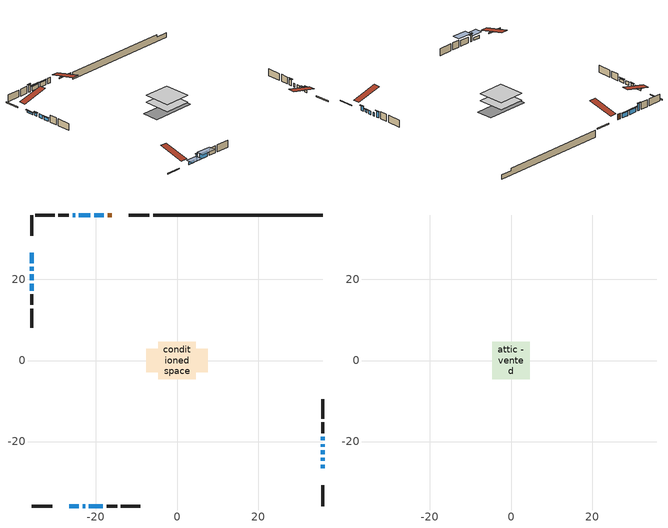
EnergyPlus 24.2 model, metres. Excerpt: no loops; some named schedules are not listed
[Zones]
conditioned space
 floor outside (Floor1 construction): -0.79,-0.79 -0.79,0.79 0.79,0.79 0.79,-0.79 z0.92
 floor adiabatic (AdiabaticFloorConstruction): -4.66,-4.66 -4.66,4.66 4.66,4.66 4.66,-4.66 z0.92
 floor foundation (Slab1 construction): -7.57,-2.87 -7.57,2.87 7.57,2.87 7.57,-2.87 z-1.52
 wall outside (RimJoist1 construction): -6.79,35.9 -11.91,35.9 / -35.9,-35.9 -30.78,-35.9 / -35.9,35.9 -35.9,30.78 / 35.9,-35.9 35.9,-30.78 z0.92:1.22
 wall outside (AdiabaticWallConstruction 1): -16.13,35.9 -17.15,35.9 z0.92:2.95
 wall outside (AdiabaticWallConstruction): -35.9,26.56 -35.9,24.01 z0.92:1.43; -26.56,-35.9 -24.22,-35.9 / 35.9,-24.77 35.9,-24 z0.92:1.84; -35.9,23.08 -35.9,22.17 / -35.9,18.89 -35.9,17.26 z0.92:1.94; -23.29,-35.9 -22.68,-35.9 / -25.11,35.9 -25.72,35.9 z0.92:3.41; -18.07,35.9 -20.46,35.9 / -21.39,35.9 -24.19,35.9 z0.92:2.44; 35.9,-26.56 35.9,-25.69 z0.92:2.45; 35.9,-23.08 35.9,-22.16 / 35.9,-21.23 35.9,-20.62 / -35.9,21.24 -35.9,19.82 z0.92:2.14; 35.9,-19.69 35.9,-18.83 z0.92:2.95; -21.75,-35.9 -18.3,-35.9 z0.92:2.98
 wall outside (Wall1 construction): -26.65,35.9 -29.26,35.9 / -17.37,-35.9 -14.76,-35.9 / -35.9,16.34 -35.9,13.73 / 35.9,-17.9 35.9,-15.3 z0.92:3.36
 wall outside (Wall2 construction): -30.19,35.9 -34.97,35.9 / -13.83,-35.9 -9.05,-35.9 / -35.9,12.8 -35.9,8.02 / 35.9,-14.37 35.9,-9.59 z0.92:3.36
 wall foundation (FoundationWall1 construction): -5.86,35.9,-1.52 -5.86,35.9,0.92 31.72,35.9,0.92 31.72,35.9,0.06 35.9,35.9,0.06 35.9,35.9,-1.52
 window (WindowConstruction 11): -35.9,26.56 -35.9,24.01 z0.92:1.43
 window (WindowConstruction 4): -26.56,-35.9 -24.22,-35.9 z0.92:1.83
 window (WindowConstruction 5): -35.9,23.08 -35.9,22.17 z0.92:1.93
 window (WindowConstruction 6): -23.29,-35.9 -22.68,-35.9 z0.92:3.41
 window (WindowConstruction 7): -18.07,35.9 -20.46,35.9 z0.92:2.44
 window (WindowConstruction 8): -21.39,35.9 -24.18,35.9 z0.92:2.44
 window (WindowConstruction 9): 35.9,-26.56 35.9,-25.69 z0.92:2.44
 window (WindowConstruction 10): 35.9,-24.77 35.9,-24 z0.92:1.83
 window (WindowConstruction 12): 35.9,-23.07 35.9,-22.16 z0.92:2.14
 window (WindowConstruction 13): 35.9,-21.23 35.9,-20.62 z0.92:2.14
 window (WindowConstruction 14): -35.9,21.24 -35.9,19.82 z0.92:2.14
 window (WindowConstruction): -35.9,18.89 -35.9,17.26 z0.92:1.93
 window (WindowConstruction 1): -25.11,35.9 -25.72,35.9 z0.92:3.41
 window (WindowConstruction 2): 35.9,-19.69 35.9,-18.83 z0.92:2.95
 window (WindowConstruction 3): -21.75,-35.9 -18.3,-35.9 z0.92:2.98
 door (Door): -16.13,35.9 -17.14,35.9 z0.92:2.95
 ceiling adiabatic (AdiabaticFloorConstruction): 4.66,-4.66 4.66,4.66 -4.66,4.66 -4.66,-4.66 z0.92
attic - vented
 floor to conditioned space (Floor2 construction Reversed): -4.66,-4.66 -4.66,4.66 4.66,4.66 4.66,-4.66 z3.36
 roof outside (Roof1 construction): -15.2,35.9,3.36 -15.2,26.72,5.65 -12.83,26.72,5.65 -12.83,35.9,3.36; -27.49,-35.9,3.36 -27.49,-26.72,5.65 -29.85,-26.72,5.65 -29.85,-35.9,3.36; -35.9,27.49,3.36 -26.72,27.49,5.65 -26.72,29.85,5.65 -35.9,29.85,3.36; 35.9,-27.49,3.36 26.72,-27.49,5.65 26.72,-29.85,5.65 35.9,-29.85,3.36
shading: -35.9,23.71 -35.9,26.86 -36.2,26.86 -36.2,23.71 z1.73; -23.31,-35.9 -27.47,-35.9 -27.47,-38.34 -23.31,-38.34 z2.75; -35.9,21.87 -35.9,23.38 -36.2,23.38 -36.2,21.87 z2.23; -22.38,-35.9 -23.59,-35.9 -23.59,-36.2 -22.38,-36.2 z3.71; -20.76,35.9 -17.78,35.9 -17.78,36.2 -20.76,36.2 z2.74; -24.48,35.9 -21.09,35.9 -21.09,36.2 -24.48,36.2 z2.74; 35.9,-25.4 35.9,-26.86 36.2,-26.86 36.2,-25.4 z2.74; 35.9,-23.71 35.9,-25.06 36.2,-25.06 36.2,-23.71 z2.13; -35.9,16.97 -35.9,19.19 -36.2,19.19 -36.2,16.97 z2.23; -26.02,35.9 -24.81,35.9 -24.81,36.2 -26.02,36.2 z3.71; 35.9,-18.53 35.9,-19.99 36.2,-19.99 36.2,-18.53 z3.25; -17.38,-35.9 -22.66,-35.9 -22.66,-38.34 -17.38,-38.34 z3.89
[Building]
Building 1: Terrain=Suburbs
[Site:Location]
Quebec Intl AP_QC: Latitude {deg}=46.8; Longitude {deg}=-71.38; Time Zone {hr}=-5; Elevation {m}=74; Keep Site Location Information=Yes
[Site:GroundTemperature:Shallow]
0.0108218, -2.24938, -2.43038, -1.3578, 2.94801, 7.23376, 10.9493, 13.303, 13.5029, 11.5886, 7.96783, 3.81355
[Site:WaterMainsTemperature]
Calculation Method=Schedule; Temperature Schedule=mains temperature schedule
[Material] Roughness=Rough; Thermal Absorptance=0.9
Name | Thickness {m} | Conductivity {W/m-K} | Density {kg/m3} | Specific Heat {J/kg-K} | Solar Absorptance | Visible Absorptance
asphalt or fiberglass shingles | 0.00635 | 0.162714 | 1121.4 | 1465.45 | 0.4 | 0.4
ceiling loosefill ins | 0.169333 | 0.0480833 | 16.02 | 1046.75 | 0.7 | 0.7
ceiling stud and cavity | 0.1397 | 0.333346 | 65.682 | 1177.47 | 0.7 | 0.7
concrete 4.0 in. | 0.1016 | 1.803125 | 2242.8 | 837.4 | 0.7 | 0.7
concrete 8.0 in. | 0.2032 | 1.803125 | 2242.8 | 837.4 | 0.7 | 0.7
door material | 0.04445 | 0.0451087 | 512.64 | 1214.23 | 0.7 | 0.7
exterior vertical ins | 0.0971513 | 0.029427 | 32.04 | 1214.23 | 0.7 | 0.7
floor covering | 0.0127 | 0.0433444 | 54.468 | 1339.84 | 0.6 | 0.6
floor rigid ins; rim joist rigid ins | 0.103632 | 0.029427 | 32.04 | 1214.23 | 0.7 | 0.7
floor rigid ins 1; wall rigid ins 1 | 0.512978 | 0.029427 | 32.04 | 1214.23 | 0.7 | 0.7
floor stud and cavity | 0.1397 | 0.171282 | 92.3553 | 1139.71 | 0.7 | 0.7
floor stud and cavity 1 | 0.1397 | 1.75129 | 37.0049 | 1207.88 | 0.7 | 0.7
furniture material conditioned space 1 | 0.1524 | 0.115458 | 640.8 | 1214.23 | 0.6 | 0.6
gypsum board | 0.0127 | 0.160291 | 801 | 837.4 | 0.6 | 0.6
gypsum board 1 | 0.0127 | 0.160291 | 801 | 837.4 | 0.7 | 0.7
osb sheathing 0.5 in. | 0.0127 | 0.115458 | 512.64 | 1214.23 | 0.7 | 0.7
osb sheathing 0.75 in. | 0.01905 | 0.115458 | 512.64 | 1214.23 | 0.7 | 0.7
osb sheathing 2.0 in. | 0.0508 | 0.115458 | 512.64 | 1214.23 | 0.7 | 0.7
rim joist stud and cavity | 0.0508 | 0.158013 | 125.044 | 1163.47 | 0.6 | 0.6
slab rigid ins | 0.0259096 | 0.029427 | 32.04 | 1214.23 | 0.7 | 0.7
wall rigid ins | 0.051816 | 0.029427 | 32.04 | 1214.23 | 0.7 | 0.7
wall stud and cavity | 0.1397 | 0.0747065 | 139.0536 | 1170.24 | 0.7 | 0.7
wall stud and cavity 1 | 0.1397 | 0.154657 | 139.0536 | 1170.24 | 0.7 | 0.7
wall stud and cavity 2 | 0.0889 | 0.380278 | 52.3479 | 1209.89 | 0.7 | 0.7
wall stud and cavity 3 | 0.0889 | 0.391764 | 83.0341 | 1211.67 | 0.7 | 0.7
wood siding | 0.0254 | 0.102417 | 544.68 | 1172.36 | 0.4 | 0.4
wood siding 1; wood siding 2; wood siding 3 | 0.0254 | 0.102417 | 544.68 | 1172.36 | 0.7 | 0.7
[WindowMaterial:SimpleGlazingSystem]
Name | U-Factor {W/m2-K} | Solar Heat Gain Coefficient
WindowMaterial | 0.964692 | 0.24
WindowMaterial 1 | 1.22304 | 0.2
WindowMaterial 10 | 1.46833 | 0.17
WindowMaterial 11 | 1.38884 | 0.18
WindowMaterial 12 | 1.34171 | 0.19
WindowMaterial 2 | 1.12027 | 0.22
WindowMaterial 3 | 1.2026 | 0.21
WindowMaterial 4 | 1.09074 | 0.22
WindowMaterial 5 | 1.209414 | 0.2
WindowMaterial 6 | 0.979455 | 0.23
WindowMaterial 7 | 1.15491 | 0.21
WindowMaterial 8 | 1.27925 | 0.19
WindowMaterial 9 | 1.82945 | 0.29
[Construction]
AdiabaticFloorConstruction: floor stud and cavity 1, floor rigid ins 1, osb sheathing 0.75 in., floor covering
AdiabaticWallConstruction: wood siding 2, wall rigid ins 1, wall stud and cavity 2, gypsum board
AdiabaticWallConstruction 1: wood siding 3, wall rigid ins 1, wall stud and cavity 2, gypsum board
Door: door material
Floor1 construction: floor stud and cavity, floor rigid ins, osb sheathing 0.75 in., floor covering
Floor2 construction Reversed: gypsum board, ceiling stud and cavity, ceiling loosefill ins
FoundationWall1 construction: concrete 8.0 in., gypsum board 1
furniture construction conditioned space 1: furniture material conditioned space 1
PartitionWallConstruction: gypsum board, wall stud and cavity 3, gypsum board
RimJoist1 construction: wood siding 1, rim joist rigid ins, osb sheathing 2.0 in., rim joist stud and cavity
Roof1 construction: asphalt or fiberglass shingles
Slab1 construction: slab rigid ins, concrete 4.0 in.
Wall1 construction: wood siding, wall rigid ins, osb sheathing 0.5 in., wall stud and cavity, gypsum board
Wall2 construction: wood siding, wall rigid ins, osb sheathing 0.5 in., wall stud and cavity 1, gypsum board
WindowConstruction; WindowConstruction 8: WindowMaterial
WindowConstruction 1; WindowConstruction 6: WindowMaterial 1
WindowConstruction 10: WindowMaterial 8
WindowConstruction 11: WindowMaterial 9
WindowConstruction 12: WindowMaterial 10
WindowConstruction 13: WindowMaterial 11
WindowConstruction 14: WindowMaterial 12
WindowConstruction 2: WindowMaterial 2
WindowConstruction 3: WindowMaterial 3
WindowConstruction 4: WindowMaterial 4
WindowConstruction 5: WindowMaterial 5
WindowConstruction 7: WindowMaterial 6
WindowConstruction 9: WindowMaterial 7
[Zone] Multiplier=1; Part of Total Floor Area=Yes
Name | Volume {m3}
attic - vented | 32.7231
conditioned space | 436.9
[Space]
Name | Zone | Volume {m3}
attic - vented 1 | attic - vented | 32.7231
conditioned space 1 | conditioned space | 436.9
[ZoneInfiltration:EffectiveLeakageArea]
infil attic - vented 1: Zone or Space=attic - vented 1; Schedule=Always On Discrete; Effective Air Leakage Area {cm2}=3207.14; Stack Coefficient=0.000159585; Wind Coefficient=8.53524e-06
[ZoneMixing]
whole house fan mix: Zone or Space=attic - vented; Schedule=Always On Continuous; Design Flow Rate Calculation Method=Flow/Zone; Design Flow Rate {m3/s}=0; Source Zone or Space=conditioned space
[SurfaceProperty:ExposedFoundationPerimeter]
Slab1: Exposed Perimeter Calculation Method=TotalExposedPerimeter; Total Exposed Perimeter {m}=41.758
[InternalMass] Zone or ZoneList=conditioned space; Space or SpaceList=conditioned space 1
Name | Construction | Surface Area {m2}
furniture mass conditioned space 1 | furniture construction conditioned space 1 | 70.508
partition wall mass | PartitionWallConstruction | 176.27
[Lights]
interior lighting: Zone or ZoneList or Space or SpaceList=conditioned space 1; Schedule=interior lighting schedule; Design Level Calculation Method=LightingLevel; Lighting Level {W}=343.2; Return Air Fraction=0; Fraction Radiant=0.6; Fraction Visible=0.2; Fraction Replaceable=1
[People]
occupants: Zone or ZoneList or Space or SpaceList=conditioned space 1; Number of People Schedule=occupants schedule; Number of People Calculation Method=People; Number of People=3; Fraction Radiant=0.314171; Sensible Heat Fraction=0.56303; Activity Level Schedule=occupants activity schedule; Carbon Dioxide Generation Rate {m3/s-W}=0; Enable ASHRAE 55 Comfort Warnings=No; Mean Radiant Temperature Calculation Type=EnclosureAveraged
[ElectricEquipment] Zone or ZoneList or Space or SpaceList=conditioned space 1; Design Level Calculation Method=EquipmentLevel
Name | Schedule | Design Level {W} | Fraction Latent | Fraction Radiant | Fraction Lost
clothes dryer | clothes dryer schedule | 140.772 | 0.015 | 0.081 | 0.85
clothes washer | clothes washer schedule | 32.1985 | 0.03 | 0.162 | 0.7
cooking range | cooking range schedule | 215.147 | 0.08 | 0.432 | 0.2
dishwasher | dishwasher schedule | 66.8632 | 0.3 | 0.18 | 0.4
fridge | fridge schedule | 72.9452 | 0 | 0.6 | 0
mech vent house fan | mech vent house fan schedule | 20.8667 | 0 | 0 | 0.522764
mech vent house fan cfis | mech vent house fan cfis schedule | 0 | 0 | 0 | 0
mech vent range fan 0 | mech vent range fan 0 schedule | 57 | 0 | 0 | 1
misc plug loads | misc plug loads schedule | 494.7 | 0.045 | 0.513 | 0.1
whole house fan | Always On Discrete | 0 | 0 | 0 | 1
[OtherEquipment] Zone or ZoneList or Space or SpaceList=conditioned space 1; Design Level Calculation Method=EquipmentLevel
Name | Fuel Type | Schedule | Design Level {W} | Fraction Latent | Fraction Radiant | Fraction Lost
clothes dryer 1 | Electricity | clothes dryer schedule | 0 | 0.015 | 0.081 | 0.85
cooking range 1 | Electricity | cooking range schedule | 0 | 0.08 | 0.432 | 0.2
general water use latent | None | general water use schedule | 62.594 | 1 | 0 | 0
general water use sensible | None | general water use schedule | -61.6891 | 0 | 0.6 | 0
mech vent house fan latent load | None | Always On Discrete | 0 | 1 | 0 | 0
mech vent house fan sensible load | None | Always On Discrete | 0 | 0 | 0 | 0
water heater energy adjustment1 | Electricity | Always On Discrete | 0.01 | 0 | 0 | 1
[ZoneInfiltration:DesignFlowRate] Zone or ZoneList or Space or SpaceList=conditioned space 1; Schedule=Always On Discrete; Design Flow Rate Calculation Method=Flow/Zone; Design Flow Rate {m3/s}=0
infil flow; natural vent flow; whole house fan flow
[ZoneControl:Thermostat]
conditioned space Thermostat: Zone or ZoneList=conditioned space; Control Type Schedule=conditioned space Thermostat Schedule; Control 1=conditioned space temperature setpoint; Temperature Difference Between Cutout And Setpoint {deltaC}=0
[ThermostatSetpoint:DualSetpoint]
conditioned space temperature setpoint: Heating Setpoint Temperature Schedule=heating setpoint; Cooling Setpoint Temperature Schedule=cooling setpoint
[Zone equipment]
conditioned space: electric baseboard
[Foundation:Kiva]
Foundation Kiva 1: Initial Indoor Air Temperature {C}=18; Wall Height Above Grade {m}=0.919978; Wall Depth Below Slab {m}=0.2032; Custom Block Material Name 1=exterior vertical ins; Custom Block Depth 1 {m}=2.43998; Custom Block X Position 1 {m}=0.2159; Custom Block Z Position 1 {m}=0
[Foundation:Kiva:Settings]
Soil Conductivity {W/m-K}=0.849921; Soil Density {kg/m3}=1842.3; Soil Specific Heat {J/kg-K}=418.7; Ground Solar Absorptivity=0.9; Ground Thermal Absorptivity=0.9; Ground Surface Roughness {m}=0.03; Far-Field Width {m}=40; Deep-Ground Boundary Condition=ZeroFlux; Deep-Ground Depth {m}=40; Minimum Cell Dimension {m}=0.2; Maximum Cell Growth Coefficient=3; Simulation Timestep=Timestep
[Exterior:Lights]
exterior lighting: Schedule=exterior lighting schedule; Design Level {W}=75.6
[EnergyManagementSystem:Sensor] Output:Variable or Output:Meter Index Key=conditioned space
Name | Output:Variable or Output:Meter
conditioned_space_clg_unmet_s | Zone Cooling Setpoint Not Met Time
conditioned_space_htg_unmet_s | Zone Heating Setpoint Not Met Time
fridge_tin_s; tin_s; tin_s_1 | Zone Mean Air Temperature
tout_s | Zone Outdoor Air Drybulb Temperature
win_s | Zone Air Humidity Ratio
[Schedule:Constant]
Name | Hourly Value
Always On Continuous; mech vent house fan schedule; mech vent house fan cfis schedule; Always On Discrete | 1
occupants activity schedule | 117.228
fridge schedule | 0
[Schedule:Week:Daily]
interior lighting schedule Week Rule - Jan1-Jan27: interior lighting schedule day, interior lighting schedule day, interior lighting schedule day, interior lighting schedule day, interior lighting schedule day, interior lighting schedule day, interior lighting schedule day, interior lighting schedule default day, interior lighting schedule default day, interior lighting schedule default day, interior lighting schedule default day, interior lighting schedule default day
interior lighting schedule Week Rule - Jan28-Feb3: interior lighting schedule day, interior lighting schedule day, interior lighting schedule day, interior lighting schedule day, interior lighting schedule day 1, interior lighting schedule day 1, interior lighting schedule day 1, interior lighting schedule default day, interior lighting schedule default day, interior lighting schedule default day, interior lighting schedule default day, interior lighting schedule default day
interior lighting schedule Week Rule - Feb4-Feb24: interior lighting schedule day 1, interior lighting schedule day 1, interior lighting schedule day 1, interior lighting schedule day 1, interior lighting schedule day 1, interior lighting schedule day 1, interior lighting schedule day 1, interior lighting schedule default day, interior lighting schedule default day, interior lighting schedule default day, interior lighting schedule default day, interior lighting schedule default day
interior lighting schedule Week Rule - Feb25-Mar3: interior lighting schedule day 1, interior lighting schedule day 1, interior lighting schedule day 1, interior lighting schedule day 1, interior lighting schedule day 2, interior lighting schedule day 2, interior lighting schedule day 2, interior lighting schedule default day, interior lighting schedule default day, interior lighting schedule default day, interior lighting schedule default day, interior lighting schedule default day
interior lighting schedule Week Rule - Mar4-Mar31: interior lighting schedule day 2, interior lighting schedule day 2, interior lighting schedule day 2, interior lighting schedule day 2, interior lighting schedule day 2, interior lighting schedule day 2, interior lighting schedule day 2, interior lighting schedule default day, interior lighting schedule default day, interior lighting schedule default day, interior lighting schedule default day, interior lighting schedule default day
interior lighting schedule Week Rule - Apr1-Apr28: interior lighting schedule day 3, interior lighting schedule day 3, interior lighting schedule day 3, interior lighting schedule day 3, interior lighting schedule day 3, interior lighting schedule day 3, interior lighting schedule day 3, interior lighting schedule default day, interior lighting schedule default day, interior lighting schedule default day, interior lighting schedule default day, interior lighting schedule default day
interior lighting schedule Week Rule - Apr29-May5: interior lighting schedule day 3, interior lighting schedule day 3, interior lighting schedule day 4, interior lighting schedule day 4, interior lighting schedule day 4, interior lighting schedule day 4, interior lighting schedule day 4, interior lighting schedule default day, interior lighting schedule default day, interior lighting schedule default day, interior lighting schedule default day, interior lighting schedule default day
interior lighting schedule Week Rule - May6-May26: interior lighting schedule day 4, interior lighting schedule day 4, interior lighting schedule day 4, interior lighting schedule day 4, interior lighting schedule day 4, interior lighting schedule day 4, interior lighting schedule day 4, interior lighting schedule default day, interior lighting schedule default day, interior lighting schedule default day, interior lighting schedule default day, interior lighting schedule default day
interior lighting schedule Week Rule - May27-Jun2: interior lighting schedule day 4, interior lighting schedule day 4, interior lighting schedule day 4, interior lighting schedule day 4, interior lighting schedule day 4, interior lighting schedule day 5, interior lighting schedule day 5, interior lighting schedule default day, interior lighting schedule default day, interior lighting schedule default day, interior lighting schedule default day, interior lighting schedule default day
interior lighting schedule Week Rule - Jun3-Jun30: interior lighting schedule day 5, interior lighting schedule day 5, interior lighting schedule day 5, interior lighting schedule day 5, interior lighting schedule day 5, interior lighting schedule day 5, interior lighting schedule day 5, interior lighting schedule default day, interior lighting schedule default day, interior lighting schedule default day, interior lighting schedule default day, interior lighting schedule default day
interior lighting schedule Week Rule - Jul1-Jul28: interior lighting schedule day 6, interior lighting schedule day 6, interior lighting schedule day 6, interior lighting schedule day 6, interior lighting schedule day 6, interior lighting schedule day 6, interior lighting schedule day 6, interior lighting schedule default day, interior lighting schedule default day, interior lighting schedule default day, interior lighting schedule default day, interior lighting schedule default day
interior lighting schedule Week Rule - Jul29-Aug4: interior lighting schedule day 6, interior lighting schedule day 6, interior lighting schedule day 6, interior lighting schedule day 7, interior lighting schedule day 7, interior lighting schedule day 7, interior lighting schedule day 7, interior lighting schedule default day, interior lighting schedule default day, interior lighting schedule default day, interior lighting schedule default day, interior lighting schedule default day
interior lighting schedule Week Rule - Aug5-Aug25: interior lighting schedule day 7, interior lighting schedule day 7, interior lighting schedule day 7, interior lighting schedule day 7, interior lighting schedule day 7, interior lighting schedule day 7, interior lighting schedule day 7, interior lighting schedule default day, interior lighting schedule default day, interior lighting schedule default day, interior lighting schedule default day, interior lighting schedule default day
interior lighting schedule Week Rule - Aug26-Sep1: interior lighting schedule day 7, interior lighting schedule day 7, interior lighting schedule day 7, interior lighting schedule day 7, interior lighting schedule day 7, interior lighting schedule day 7, interior lighting schedule day 8, interior lighting schedule default day, interior lighting schedule default day, interior lighting schedule default day, interior lighting schedule default day, interior lighting schedule default day
interior lighting schedule Week Rule - Sep2-Sep29: interior lighting schedule day 8, interior lighting schedule day 8, interior lighting schedule day 8, interior lighting schedule day 8, interior lighting schedule day 8, interior lighting schedule day 8, interior lighting schedule day 8, interior lighting schedule default day, interior lighting schedule default day, interior lighting schedule default day, interior lighting schedule default day, interior lighting schedule default day
interior lighting schedule Week Rule - Sep30-Oct6: interior lighting schedule day 8, interior lighting schedule day 9, interior lighting schedule day 9, interior lighting schedule day 9, interior lighting schedule day 9, interior lighting schedule day 9, interior lighting schedule day 9, interior lighting schedule default day, interior lighting schedule default day, interior lighting schedule default day, interior lighting schedule default day, interior lighting schedule default day
interior lighting schedule Week Rule - Oct7-Oct27: interior lighting schedule day 9, interior lighting schedule day 9, interior lighting schedule day 9, interior lighting schedule day 9, interior lighting schedule day 9, interior lighting schedule day 9, interior lighting schedule day 9, interior lighting schedule default day, interior lighting schedule default day, interior lighting schedule default day, interior lighting schedule default day, interior lighting schedule default day
interior lighting schedule Week Rule - Oct28-Nov3: interior lighting schedule day 9, interior lighting schedule day 9, interior lighting schedule day 9, interior lighting schedule day 9, interior lighting schedule day 10, interior lighting schedule day 10, interior lighting schedule day 10, interior lighting schedule default day, interior lighting schedule default day, interior lighting schedule default day, interior lighting schedule default day, interior lighting schedule default day
interior lighting schedule Week Rule - Nov4-Nov24: interior lighting schedule day 10, interior lighting schedule day 10, interior lighting schedule day 10, interior lighting schedule day 10, interior lighting schedule day 10, interior lighting schedule day 10, interior lighting schedule day 10, interior lighting schedule default day, interior lighting schedule default day, interior lighting schedule default day, interior lighting schedule default day, interior lighting schedule default day
interior lighting schedule Week Rule - Nov25-Dec1: interior lighting schedule day 10, interior lighting schedule day 10, interior lighting schedule day 10, interior lighting schedule day 10, interior lighting schedule day 10, interior lighting schedule day 10, interior lighting schedule day 11, interior lighting schedule default day, interior lighting schedule default day, interior lighting schedule default day, interior lighting schedule default day, interior lighting schedule default day
interior lighting schedule Week Rule - Dec2-Dec31: interior lighting schedule day 11, interior lighting schedule day 11, interior lighting schedule day 11, interior lighting schedule day 11, interior lighting schedule day 11, interior lighting schedule day 11, interior lighting schedule day 11, interior lighting schedule default day, interior lighting schedule default day, interior lighting schedule default day, interior lighting schedule default day, interior lighting schedule default day
occupants schedule Week Rule - Jan1-Dec31: occupants schedule day, occupants schedule day, occupants schedule day, occupants schedule day, occupants schedule day, occupants schedule day, occupants schedule day, occupants schedule default day, occupants schedule default day, occupants schedule default day, occupants schedule default day, occupants schedule default day
clothes dryer schedule Week Rule - Jan1-Dec31: clothes dryer schedule day, clothes dryer schedule day, clothes dryer schedule day, clothes dryer schedule day, clothes dryer schedule day, clothes dryer schedule day, clothes dryer schedule day, clothes dryer schedule default day, clothes dryer schedule default day, clothes dryer schedule default day, clothes dryer schedule default day, clothes dryer schedule default day
clothes washer schedule Week Rule - Jan1-Dec31: clothes washer schedule day, clothes washer schedule day, clothes washer schedule day, clothes washer schedule day, clothes washer schedule day, clothes washer schedule day, clothes washer schedule day, clothes washer schedule default day, clothes washer schedule default day, clothes washer schedule default day, clothes washer schedule default day, clothes washer schedule default day
cooking range schedule Week Rule - Jan1-Dec31: cooking range schedule day, cooking range schedule day, cooking range schedule day, cooking range schedule day, cooking range schedule day, cooking range schedule day, cooking range schedule day, cooking range schedule default day, cooking range schedule default day, cooking range schedule default day, cooking range schedule default day, cooking range schedule default day
dishwasher schedule Week Rule - Jan1-Dec31: dishwasher schedule day, dishwasher schedule day, dishwasher schedule day, dishwasher schedule day, dishwasher schedule day, dishwasher schedule day, dishwasher schedule day, dishwasher schedule default day, dishwasher schedule default day, dishwasher schedule default day, dishwasher schedule default day, dishwasher schedule default day
mech vent range fan 0 schedule Week Rule - Jan1-Dec31: mech vent range fan 0 schedule day, mech vent range fan 0 schedule day, mech vent range fan 0 schedule day, mech vent range fan 0 schedule day, mech vent range fan 0 schedule day, mech vent range fan 0 schedule day, mech vent range fan 0 schedule day, mech vent range fan 0 schedule default day, mech vent range fan 0 schedule default day, mech vent range fan 0 schedule default day, mech vent range fan 0 schedule default day, mech vent range fan 0 schedule default day
misc plug loads schedule Week Rule - Jan1-Dec31: misc plug loads schedule day, misc plug loads schedule day, misc plug loads schedule day, misc plug loads schedule day, misc plug loads schedule day, misc plug loads schedule day, misc plug loads schedule day, misc plug loads schedule default day, misc plug loads schedule default day, misc plug loads schedule default day, misc plug loads schedule default day, misc plug loads schedule default day
general water use schedule Week Rule - Jan1-Dec31: general water use schedule day, general water use schedule day, general water use schedule day, general water use schedule day, general water use schedule day, general water use schedule day, general water use schedule day, general water use schedule default day, general water use schedule default day, general water use schedule default day, general water use schedule default day, general water use schedule default day
exterior lighting schedule Week Rule - Jan1-Jan27: exterior lighting schedule day, exterior lighting schedule day, exterior lighting schedule day, exterior lighting schedule day, exterior lighting schedule day, exterior lighting schedule day, exterior lighting schedule day, exterior lighting schedule default day, exterior lighting schedule default day, exterior lighting schedule default day, exterior lighting schedule default day, exterior lighting schedule default day
exterior lighting schedule Week Rule - Jan28-Feb3: exterior lighting schedule day, exterior lighting schedule day, exterior lighting schedule day, exterior lighting schedule day, exterior lighting schedule day 1, exterior lighting schedule day 1, exterior lighting schedule day 1, exterior lighting schedule default day, exterior lighting schedule default day, exterior lighting schedule default day, exterior lighting schedule default day, exterior lighting schedule default day
exterior lighting schedule Week Rule - Feb4-Feb24: exterior lighting schedule day 1, exterior lighting schedule day 1, exterior lighting schedule day 1, exterior lighting schedule day 1, exterior lighting schedule day 1, exterior lighting schedule day 1, exterior lighting schedule day 1, exterior lighting schedule default day, exterior lighting schedule default day, exterior lighting schedule default day, exterior lighting schedule default day, exterior lighting schedule default day
exterior lighting schedule Week Rule - Feb25-Mar3: exterior lighting schedule day 1, exterior lighting schedule day 1, exterior lighting schedule day 1, exterior lighting schedule day 1, exterior lighting schedule day 2, exterior lighting schedule day 2, exterior lighting schedule day 2, exterior lighting schedule default day, exterior lighting schedule default day, exterior lighting schedule default day, exterior lighting schedule default day, exterior lighting schedule default day
exterior lighting schedule Week Rule - Mar4-Mar31: exterior lighting schedule day 2, exterior lighting schedule day 2, exterior lighting schedule day 2, exterior lighting schedule day 2, exterior lighting schedule day 2, exterior lighting schedule day 2, exterior lighting schedule day 2, exterior lighting schedule default day, exterior lighting schedule default day, exterior lighting schedule default day, exterior lighting schedule default day, exterior lighting schedule default day
exterior lighting schedule Week Rule - Apr1-Apr28: exterior lighting schedule day 3, exterior lighting schedule day 3, exterior lighting schedule day 3, exterior lighting schedule day 3, exterior lighting schedule day 3, exterior lighting schedule day 3, exterior lighting schedule day 3, exterior lighting schedule default day, exterior lighting schedule default day, exterior lighting schedule default day, exterior lighting schedule default day, exterior lighting schedule default day
exterior lighting schedule Week Rule - Apr29-May5: exterior lighting schedule day 3, exterior lighting schedule day 3, exterior lighting schedule day 4, exterior lighting schedule day 4, exterior lighting schedule day 4, exterior lighting schedule day 4, exterior lighting schedule day 4, exterior lighting schedule default day, exterior lighting schedule default day, exterior lighting schedule default day, exterior lighting schedule default day, exterior lighting schedule default day
exterior lighting schedule Week Rule - May6-May26: exterior lighting schedule day 4, exterior lighting schedule day 4, exterior lighting schedule day 4, exterior lighting schedule day 4, exterior lighting schedule day 4, exterior lighting schedule day 4, exterior lighting schedule day 4, exterior lighting schedule default day, exterior lighting schedule default day, exterior lighting schedule default day, exterior lighting schedule default day, exterior lighting schedule default day
exterior lighting schedule Week Rule - May27-Jun2: exterior lighting schedule day 4, exterior lighting schedule day 4, exterior lighting schedule day 4, exterior lighting schedule day 4, exterior lighting schedule day 4, exterior lighting schedule day 5, exterior lighting schedule day 5, exterior lighting schedule default day, exterior lighting schedule default day, exterior lighting schedule default day, exterior lighting schedule default day, exterior lighting schedule default day
exterior lighting schedule Week Rule - Jun3-Jun30: exterior lighting schedule day 5, exterior lighting schedule day 5, exterior lighting schedule day 5, exterior lighting schedule day 5, exterior lighting schedule day 5, exterior lighting schedule day 5, exterior lighting schedule day 5, exterior lighting schedule default day, exterior lighting schedule default day, exterior lighting schedule default day, exterior lighting schedule default day, exterior lighting schedule default day
exterior lighting schedule Week Rule - Jul1-Jul28: exterior lighting schedule day 6, exterior lighting schedule day 6, exterior lighting schedule day 6, exterior lighting schedule day 6, exterior lighting schedule day 6, exterior lighting schedule day 6, exterior lighting schedule day 6, exterior lighting schedule default day, exterior lighting schedule default day, exterior lighting schedule default day, exterior lighting schedule default day, exterior lighting schedule default day
exterior lighting schedule Week Rule - Jul29-Aug4: exterior lighting schedule day 6, exterior lighting schedule day 6, exterior lighting schedule day 6, exterior lighting schedule day 7, exterior lighting schedule day 7, exterior lighting schedule day 7, exterior lighting schedule day 7, exterior lighting schedule default day, exterior lighting schedule default day, exterior lighting schedule default day, exterior lighting schedule default day, exterior lighting schedule default day
exterior lighting schedule Week Rule - Aug5-Aug25: exterior lighting schedule day 7, exterior lighting schedule day 7, exterior lighting schedule day 7, exterior lighting schedule day 7, exterior lighting schedule day 7, exterior lighting schedule day 7, exterior lighting schedule day 7, exterior lighting schedule default day, exterior lighting schedule default day, exterior lighting schedule default day, exterior lighting schedule default day, exterior lighting schedule default day
exterior lighting schedule Week Rule - Aug26-Sep1: exterior lighting schedule day 7, exterior lighting schedule day 7, exterior lighting schedule day 7, exterior lighting schedule day 7, exterior lighting schedule day 7, exterior lighting schedule day 7, exterior lighting schedule day 8, exterior lighting schedule default day, exterior lighting schedule default day, exterior lighting schedule default day, exterior lighting schedule default day, exterior lighting schedule default day
exterior lighting schedule Week Rule - Sep2-Sep29: exterior lighting schedule day 8, exterior lighting schedule day 8, exterior lighting schedule day 8, exterior lighting schedule day 8, exterior lighting schedule day 8, exterior lighting schedule day 8, exterior lighting schedule day 8, exterior lighting schedule default day, exterior lighting schedule default day, exterior lighting schedule default day, exterior lighting schedule default day, exterior lighting schedule default day
exterior lighting schedule Week Rule - Sep30-Oct6: exterior lighting schedule day 8, exterior lighting schedule day 9, exterior lighting schedule day 9, exterior lighting schedule day 9, exterior lighting schedule day 9, exterior lighting schedule day 9, exterior lighting schedule day 9, exterior lighting schedule default day, exterior lighting schedule default day, exterior lighting schedule default day, exterior lighting schedule default day, exterior lighting schedule default day
[Schedule:Year]
interior lighting schedule: interior lighting schedule Week Rule - Jan1-Jan27, 1, 1, 1, 27, interior lighting schedule Week Rule - Jan28-Feb3, 1, 28, 2, 3, interior lighting schedule Week Rule - Feb4-Feb24, 2, 4, 2, 24, interior lighting schedule Week Rule - Feb25-Mar3, 2, 25, 3, 3, interior lighting schedule Week Rule - Mar4-Mar31, 3, 4, 3, 31, interior lighting schedule Week Rule - Apr1-Apr28, 4, 1, 4, 28, interior lighting schedule Week Rule - Apr29-May5, 4, 29, 5, 5, interior lighting schedule Week Rule - May6-May26, 5, 6, 5, 26, interior lighting schedule Week Rule - May27-Jun2, 5, 27, 6, 2, interior lighting schedule Week Rule - Jun3-Jun30, 6, 3, 6, 30, interior lighting schedule Week Rule - Jul1-Jul28, 7, 1, 7, 28, interior lighting schedule Week Rule - Jul29-Aug4, 7, 29, 8, 4, interior lighting schedule Week Rule - Aug5-Aug25, 8, 5, 8, 25, interior lighting schedule Week Rule - Aug26-Sep1, 8, 26, 9, 1, interior lighting schedule Week Rule - Sep2-Sep29, 9, 2, 9, 29, interior lighting schedule Week Rule - Sep30-Oct6, 9, 30, 10, 6, interior lighting schedule Week Rule - Oct7-Oct27, 10, 7, 10, 27, interior lighting schedule Week Rule - Oct28-Nov3, 10, 28, 11, 3, interior lighting schedule Week Rule - Nov4-Nov24, 11, 4, 11, 24, interior lighting schedule Week Rule - Nov25-Dec1, 11, 25, 12, 1, interior lighting schedule Week Rule - Dec2-Dec31, 12, 2, 12, 31
occupants schedule: occupants schedule Week Rule - Jan1-Dec31, 1, 1, 12, 31
clothes dryer schedule: clothes dryer schedule Week Rule - Jan1-Dec31, 1, 1, 12, 31
clothes washer schedule: clothes washer schedule Week Rule - Jan1-Dec31, 1, 1, 12, 31
cooking range schedule: cooking range schedule Week Rule - Jan1-Dec31, 1, 1, 12, 31
dishwasher schedule: dishwasher schedule Week Rule - Jan1-Dec31, 1, 1, 12, 31
mech vent range fan 0 schedule: mech vent range fan 0 schedule Week Rule - Jan1-Dec31, 1, 1, 12, 31
misc plug loads schedule: misc plug loads schedule Week Rule - Jan1-Dec31, 1, 1, 12, 31
general water use schedule: general water use schedule Week Rule - Jan1-Dec31, 1, 1, 12, 31
exterior lighting schedule: exterior lighting schedule Week Rule - Jan1-Jan27, 1, 1, 1, 27, exterior lighting schedule Week Rule - Jan28-Feb3, 1, 28, 2, 3, exterior lighting schedule Week Rule - Feb4-Feb24, 2, 4, 2, 24, exterior lighting schedule Week Rule - Feb25-Mar3, 2, 25, 3, 3, exterior lighting schedule Week Rule - Mar4-Mar31, 3, 4, 3, 31, exterior lighting schedule Week Rule - Apr1-Apr28, 4, 1, 4, 28, exterior lighting schedule Week Rule - Apr29-May5, 4, 29, 5, 5, exterior lighting schedule Week Rule - May6-May26, 5, 6, 5, 26, exterior lighting schedule Week Rule - May27-Jun2, 5, 27, 6, 2, exterior lighting schedule Week Rule - Jun3-Jun30, 6, 3, 6, 30, exterior lighting schedule Week Rule - Jul1-Jul28, 7, 1, 7, 28, exterior lighting schedule Week Rule - Jul29-Aug4, 7, 29, 8, 4, exterior lighting schedule Week Rule - Aug5-Aug25, 8, 5, 8, 25, exterior lighting schedule Week Rule - Aug26-Sep1, 8, 26, 9, 1, exterior lighting schedule Week Rule - Sep2-Sep29, 9, 2, 9, 29, exterior lighting schedule Week Rule - Sep30-Oct6, 9, 30, 10, 6, exterior lighting schedule Week Rule - Oct7-Oct27, 10, 7, 10, 27, exterior lighting schedule Week Rule - Oct28-Nov3, 10, 28, 11, 3, exterior lighting schedule Week Rule - Nov4-Nov24, 11, 4, 11, 24, exterior lighting schedule Week Rule - Nov25-Dec1, 11, 25, 12, 1, exterior lighting schedule Week Rule - Dec2-Dec31, 12, 2, 12, 31
[Schedule:Compact]
conditioned space Thermostat Schedule: Through: 12/31, For: AllDays, Until: 24:00, 4
mains temperature schedule: Through: 01/01, For: AllDays, Until: 24:00, 5.175, Through: 01/02, For: AllDays, Until: 24:00, 5.10167, Through: 01/03, For: AllDays, Until: 24:00, 5.02889, Through: 01/04, For: AllDays, Until: 24:00, 4.95778, Through: 01/05, For: AllDays, Until: 24:00, 4.88778, Through: 01/06, For: AllDays, Until: 24:00, 4.81833, Through: 01/07, For: AllDays, Until: 24:00, 4.75056, Through: 01/08, For: AllDays, Until: 24:00, 4.68389, Through: 01/09, For: AllDays, Until: 24:00, 4.61833, Through: 01/10, For: AllDays, Until: 24:00, 4.55389, Through: 01/11, For: AllDays, Until: 24:00, 4.49056, Through: 01/12, For: AllDays, Until: 24:00, 4.42889, Through: 01/13, For: AllDays, Until: 24:00, 4.36778, Through: 01/14, For: AllDays, Until: 24:00, 4.30889, Through: 01/15, For: AllDays, Until: 24:00, 4.25056, Through: 01/16, For: AllDays, Until: 24:00, 4.19389, Through: 01/17, For: AllDays, Until: 24:00, 4.13833, Through: 01/18, For: AllDays, Until: 24:00, 4.08444, Through: 01/19, For: AllDays, Until: 24:00, 4.03167, Through: 01/20, For: AllDays, Until: 24:00, 3.98056, Through: 01/21, For: AllDays, Until: 24:00, 3.93056, Through: 01/22, For: AllDays, Until: 24:00, 3.88222, Through: 01/23, For: AllDays, Until: 24:00, 3.835, Through: 01/24, For: AllDays, Until: 24:00, 3.78944, Through: 01/25, For: AllDays, Until: 24:00, 3.74556, Through: 01/26, For: AllDays, Until: 24:00, 3.70278, Through: 01/27, For: AllDays, Until: 24:00, 3.66167, Through: 01/28, For: AllDays, Until: 24:00, 3.62167, Through: 01/29, For: AllDays, Until: 24:00, 3.58389, Through: 01/30, For: AllDays, Until: 24:00, 3.54722, Through: 01/31, For: AllDays, Until: 24:00, 3.51167, Through: 02/01, For: AllDays, Until: 24:00, 3.47833, Through: 02/02, For: AllDays, Until: 24:00, 3.44611, Through: 02/03, For: AllDays, Until: 24:00, 3.41556, Through: 02/04, For: AllDays, Until: 24:00, 3.38667, Through: 02/05, For: AllDays, Until: 24:00, 3.35944, Through: 02/06, For: AllDays, Until: 24:00, 3.33389, Through: 02/07, For: AllDays, Until: 24:00, 3.30944, Through: 02/08, For: AllDays, Until: 24:00, 3.28667, Through: 02/09, For: AllDays, Until: 24:00, 3.26611, Through: 02/10, For: AllDays, Until: 24:00, 3.24667, Through: 02/11, For: AllDays, Until: 24:00, 3.22889, Through: 02/12, For: AllDays, Until: 24:00, 3.21278, Through: 02/13, For: AllDays, Until: 24:00, 3.19833, Through: 02/14, For: AllDays, Until: 24:00, 3.18556, Through: 02/15, For: AllDays, Until: 24:00, 3.17389, Through: 02/16, For: AllDays, Until: 24:00, 3.16444, Through: 02/17, For: AllDays, Until: 24:00, 3.15667, Through: 02/18, For: AllDays, Until: 24:00, 3.15056, Through: 02/19, For: AllDays, Until: 24:00, 3.14556, Through: 02/20, For: AllDays, Until: 24:00, 3.14278, Through: 02/21, For: AllDays, Until: 24:00, 3.14111, Through: 02/22, For: AllDays, Until: 24:00, 3.14167, Through: 02/23, For: AllDays, Until: 24:00, 3.14333, Through: 02/24, For: AllDays, Until: 24:00, 3.14722, Through: 02/25, For: AllDays, Until: 24:00, 3.15222, Through: 02/26, For: AllDays, Until: 24:00, 3.15944, Through: 02/27, For: AllDays, Until: 24:00, 3.16778, Through: 02/28, For: AllDays, Until: 24:00, 3.17778, Through: 03/01, For: AllDays, Until: 24:00, 3.18944, Through: 03/02, For: AllDays, Until: 24:00, 3.20333, Through: 03/03, For: AllDays, Until: 24:00, 3.21833, Through: 03/04, For: AllDays, Until: 24:00, 3.235, Through: 03/05, For: AllDays, Until: 24:00, 3.25333, Through: 03/06, For: AllDays, Until: 24:00, 3.27333, Through: 03/07, For: AllDays, Until: 24:00, 3.29444, Through: 03/08, For: AllDays, Until: 24:00, 3.31778, Through: 03/09, For: AllDays, Until: 24:00, 3.34222, Through: 03/10, For: AllDays, Until: 24:00, 3.36889, Through: 03/11, For: AllDays, Until: 24:00, 3.39667, Through: 03/12, For: AllDays, Until: 24:00, 3.42611, Through: 03/13, For: AllDays, Until: 24:00, 3.45722, Through: 03/14, For: AllDays, Until: 24:00, 3.49, Through: 03/15, For: AllDays, Until: 24:00, 3.52389, Through: 03/16, For: AllDays, Until: 24:00, 3.55944, Through: 03/17, For: AllDays, Until: 24:00, 3.59667, Through: 03/18, For: AllDays, Until: 24:00, 3.63556, Through: 03/19, For: AllDays, Until: 24:00, 3.67556, Through: 03/20, For: AllDays, Until: 24:00, 3.71722, Through: 03/21, For: AllDays, Until: 24:00, 3.76056, Through: 03/22, For: AllDays, Until: 24:00, 3.80556, Through: 03/23, For: AllDays, Until: 24:00, 3.85111, Through: 03/24, For: AllDays, Until: 24:00, 3.89889, Through: 03/25, For: AllDays, Until: 24:00, 3.94778, Through: 03/26, For: AllDays, Until: 24:00, 3.99833, Through: 03/27, For: AllDays, Until: 24:00, 4.05, Through: 03/28, For: AllDays, Until: 24:00, 4.10333, Through: 03/29, For: AllDays, Until: 24:00, 4.15778, Through: 03/30, For: AllDays, Until: 24:00, 4.21333, Through: 03/31, For: AllDays, Until: 24:00, 4.27056, Through: 04/01, For: AllDays, Until: 24:00, 4.32944, Through: 04/02, For: AllDays, Until: 24:00, 4.38889, Through: 04/03, For: AllDays, Until: 24:00, 4.45, Through: 04/04, For: AllDays, Until: 24:00, 4.51222, Through: 04/05, For: AllDays, Until: 24:00, 4.57611, Through: 04/06, For: AllDays, Until: 24:00, 4.64056, Through: 04/07, For: AllDays, Until: 24:00, 4.70667, Through: 04/08, For: AllDays, Until: 24:00, 4.77389, Through: 04/09, For: AllDays, Until: 24:00, 4.84222, Through: 04/10, For: AllDays, Until: 24:00, 4.91167, Through: 04/11, For: AllDays, Until: 24:00, 4.98278, Through: 04/12, For: AllDays, Until: 24:00, 5.05444, Through: 04/13, For: AllDays, Until: 24:00, 5.12722, Through: 04/14, For: AllDays, Until: 24:00, 5.20111, Through: 04/15, For: AllDays, Until: 24:00, 5.27611, Through: 04/16, For: AllDays, Until: 24:00, 5.35167, Through: 04/17, For: AllDays, Until: 24:00, 5.42889, Through: 04/18, For: AllDays, Until: 24:00, 5.50667, Through: 04/19, For: AllDays, Until: 24:00, 5.58556, Through: 04/20, For: AllDays, Until: 24:00, 5.665, Through: 04/21, For: AllDays, Until: 24:00, 5.74611, Through: 04/22, For: AllDays, Until: 24:00, 5.82722, Through: 04/23, For: AllDays, Until: 24:00, 5.91, Through: 04/24, For: AllDays, Until: 24:00, 5.99278, Through: 04/25, For: AllDays, Until: 24:00, 6.07722, Through: 04/26, For: AllDays, Until: 24:00, 6.16167, Through: 04/27, For: AllDays, Until: 24:00, 6.24722, Through: 04/28, For: AllDays, Until: 24:00, 6.33389, Through: 04/29, For: AllDays, Until: 24:00, 6.42056, Through: 04/30, For: AllDays, Until: 24:00, 6.50833, Through: 05/01, For: AllDays, Until: 24:00, 6.59667, Through: 05/02, For: AllDays, Until: 24:00, 6.68556, Through: 05/03, For: AllDays, Until: 24:00, 6.775, Through: 05/04, For: AllDays, Until: 24:00, 6.86556, Through: 05/05, For: AllDays, Until: 24:00, 6.95611, Through: 05/06, For: AllDays, Until: 24:00, 7.04722, Through: 05/07, For: AllDays, Until: 24:00, 7.13889, Through: 05/08, For: AllDays, Until: 24:00, 7.23111, Through: 05/09, For: AllDays, Until: 24:00, 7.32333, Through: 05/10, For: AllDays, Until: 24:00, 7.41667, Through: 05/11, For: AllDays, Until: 24:00, 7.51, Through: 05/12, For: AllDays, Until: 24:00, 7.60389, Through: 05/13, For: AllDays, Until: 24:00, 7.69778, Through: 05/14, For: AllDays, Until: 24:00, 7.79222, Through: 05/15, For: AllDays, Until: 24:00, 7.88667, Through: 05/16, For: AllDays, Until: 24:00, 7.98167, Through: 05/17, For: AllDays, Until: 24:00, 8.07667, Through: 05/18, For: AllDays, Until: 24:00, 8.17167, Through: 05/19, For: AllDays, Until: 24:00, 8.26722, Through: 05/20, For: AllDays, Until: 24:00, 8.36278, Through: 05/21, For: AllDays, Until: 24:00, 8.45833, Through: 05/22, For: AllDays, Until: 24:00, 8.55444, Through: 05/23, For: AllDays, Until: 24:00, 8.65, Through: 05/24, For: AllDays, Until: 24:00, 8.74611, Through: 05/25, For: AllDays, Until: 24:00, 8.84167, Through: 05/26, For: AllDays, Until: 24:00, 8.93722, Through: 05/27, For: AllDays, Until: 24:00, 9.03333, Through: 05/28, For: AllDays, Until: 24:00, 9.12889, Through: 05/29, For: AllDays, Until: 24:00, 9.22389, Through: 05/30, For: AllDays, Until: 24:00, 9.31944, Through: 05/31, For: AllDays, Until: 24:00, 9.41444, Through: 06/01, For: AllDays, Until: 24:00, 9.50944, Through: 06/02, For: AllDays, Until: 24:00, 9.60389, Through: 06/03, For: AllDays, Until: 24:00, 9.69833, Through: 06/04, For: AllDays, Until: 24:00, 9.79278, Through: 06/05, For: AllDays, Until: 24:00, 9.88667, Through: 06/06, For: AllDays, Until: 24:00, 9.98, Through: 06/07, For: AllDays, Until: 24:00, 10.0728, Through: 06/08, For: AllDays, Until: 24:00, 10.1656, Through: 06/09, For: AllDays, Until: 24:00, 10.2578, Through: 06/10, For: AllDays, Until: 24:00, 10.3494, Through: 06/11, For: AllDays, Until: 24:00, 10.4411, Through: 06/12, For: AllDays, Until: 24:00, 10.5317, Through: 06/13, For: AllDays, Until: 24:00, 10.6222, Through: 06/14, For: AllDays, Until: 24:00, 10.7117, Through: 06/15, For: AllDays, Until: 24:00, 10.8006, Through: 06/16, For: AllDays, Until: 24:00, 10.8889, Through: 06/17, For: AllDays, Until: 24:00, 10.9772, Through: 06/18, For: AllDays, Until: 24:00, 11.0639, Through: 06/19, For: AllDays, Until: 24:00, 11.1506, Through: 06/20, For: AllDays, Until: 24:00, 11.2361, Through: 06/21, For: AllDays, Until: 24:00, 11.3211, Through: 06/22, For: AllDays, Until: 24:00, 11.4056, Through: 06/23, For: AllDays, Until: 24:00, 11.4889, Through: 06/24, For: AllDays, Until: 24:00, 11.5711, Through: 06/25, For: AllDays, Until: 24:00, 11.6533, Through: 06/26, For: AllDays, Until: 24:00, 11.7339, Through: 06/27, For: AllDays, Until: 24:00, 11.8139, Through: 06/28, For: AllDays, Until: 24:00, 11.8928, Through: 06/29, For: AllDays, Until: 24:00, 11.9711, Through: 06/30, For: AllDays, Until: 24:00, 12.0483, Through: 07/01, For: AllDays, Until: 24:00, 12.1244, Through: 07/02, For: AllDays, Until: 24:00, 12.1994, Through: 07/03, For: AllDays, Until: 24:00, 12.2733, Through: 07/04, For: AllDays, Until: 24:00, 12.3467, Through: 07/05, For: AllDays, Until: 24:00, 12.4183, Through: 07/06, For: AllDays, Until: 24:00, 12.4894, Through: 07/07, For: AllDays, Until: 24:00, 12.5589, Through: 07/08, For: AllDays, Until: 24:00, 12.6278, Through: 07/09, For: AllDays, Until: 24:00, 12.695, Through: 07/10, For: AllDays, Until: 24:00, 12.7617, Through: 07/11, For: AllDays, Until: 24:00, 12.8267, Through: 07/12, For: AllDays, Until: 24:00, 12.8906, Through: 07/13, For: AllDays, Until: 24:00, 12.9528, Through: 07/14, For: AllDays, Until: 24:00, 13.0144, Through: 07/15, For: AllDays, Until: 24:00, 13.0744, Through: 07/16, For: AllDays, Until: 24:00, 13.1333, Through: 07/17, For: AllDays, Until: 24:00, 13.1906, Through: 07/18, For: AllDays, Until: 24:00, 13.2467, Through: 07/19, For: AllDays, Until: 24:00, 13.3017, Through: 07/20, For: AllDays, Until: 24:00, 13.355, Through: 07/21, For: AllDays, Until: 24:00, 13.4072, Through: 07/22, For: AllDays, Until: 24:00, 13.4578, Through: 07/23, For: AllDays, Until: 24:00, 13.5067, Through: 07/24, For: AllDays, Until: 24:00, 13.5544, Through: 07/25, For: AllDays, Until: 24:00, 13.6011, Through: 07/26, For: AllDays, Until: 24:00, 13.6461, Through: 07/27, For: AllDays, Until: 24:00, 13.6894, Through: 07/28, For: AllDays, Until: 24:00, 13.7317, Through: 07/29, For: AllDays, Until: 24:00, 13.7722, Through: 07/30, For: AllDays, Until: 24:00, 13.8111, Through: 07/31, For: AllDays, Until: 24:00, 13.8489, Through: 08/01, For: AllDays, Until: 24:00, 13.8844, Through: 08/02, For: AllDays, Until: 24:00, 13.9189, Through: 08/03, For: AllDays, Until: 24:00, 13.9522, Through: 08/04, For: AllDays, Until: 24:00, 13.9833, Through: 08/05, For: AllDays, Until: 24:00, 14.0133, Through: 08/06, For: AllDays, Until: 24:00, 14.0411, Through: 08/07, For: AllDays, Until: 24:00, 14.0678, Through: 08/08, For: AllDays, Until: 24:00, 14.0933, Through: 08/09, For: AllDays, Until: 24:00, 14.1167, Through: 08/10, For: AllDays, Until: 24:00, 14.1383, Through: 08/11, For: AllDays, Until: 24:00, 14.1589, Through: 08/12, For: AllDays, Until: 24:00, 14.1772, Through: 08/13, For: AllDays, Until: 24:00, 14.1944, Through: 08/14, For: AllDays, Until: 24:00, 14.21, Through: 08/15, For: AllDays, Until: 24:00, 14.2233, Through: 08/16, For: AllDays, Until: 24:00, 14.2356, Through: 08/17, For: AllDays, Until: 24:00, 14.2461, Through: 08/18, For: AllDays, Until: 24:00, 14.255, Through: 08/19, For: AllDays, Until: 24:00, 14.2622, Through: 08/20, For: AllDays, Until: 24:00, 14.2678, Through: 08/21, For: AllDays, Until: 24:00, 14.2717, Through: 08/22, For: AllDays, Until: 24:00, 14.2739, Through: 08/23, For: AllDays, Until: 24:00, 14.2744, Through: 08/24, For: AllDays, Until: 24:00, 14.2733, Through: 08/25, For: AllDays, Until: 24:00, 14.2711, Through: 08/26, For: AllDays, Until: 24:00, 14.2667, Through: 08/27, For: AllDays, Until: 24:00, 14.2606, Through: 08/28, For: AllDays, Until: 24:00, 14.2528, Through: 08/29, For: AllDays, Until: 24:00, 14.2439, Through: 08/30, For: AllDays, Until: 24:00, 14.2328, Through: 08/31, For: AllDays, Until: 24:00, 14.2206, Through: 09/01, For: AllDays, Until: 24:00, 14.2061, Through: 09/02, For: AllDays, Until: 24:00, 14.1906, Through: 09/03, For: AllDays, Until: 24:00, 14.1728, Through: 09/04, For: AllDays, Until: 24:00, 14.1539, Through: 09/05, For: AllDays, Until: 24:00, 14.1333, Through: 09/06, For: AllDays, Until: 24:00, 14.1111, Through: 09/07, For: AllDays, Until: 24:00, 14.0872, Through: 09/08, For: AllDays, Until: 24:00, 14.0617, Through: 09/09, For: AllDays, Until: 24:00, 14.035, Through: 09/10, For: AllDays, Until: 24:00, 14.0061, Through: 09/11, For: AllDays, Until: 24:00, 13.9761, Through: 09/12, For: AllDays, Until: 24:00, 13.9444, Through: 09/13, For: AllDays, Until: 24:00, 13.9111, Through: 09/14, For: AllDays, Until: 24:00, 13.8761, Through: 09/15, For: AllDays, Until: 24:00, 13.84, Through: 09/16, For: AllDays, Until: 24:00, 13.8022, Through: 09/17, For: AllDays, Until: 24:00, 13.7628, Through: 09/18, For: AllDays, Until: 24:00, 13.7217, Through: 09/19, For: AllDays, Until: 24:00, 13.6794, Through: 09/20, For: AllDays, Until: 24:00, 13.6356, Through: 09/21, For: AllDays, Until: 24:00, 13.59, Through: 09/22, For: AllDays, Until: 24:00, 13.5433, Through: 09/23, For: AllDays, Until: 24:00, 13.4956, Through: 09/24, For: AllDays, Until: 24:00, 13.4456, Through: 09/25, For: AllDays, Until: 24:00, 13.395, Through: 09/26, For: AllDays, Until: 24:00, 13.3422, Through: 09/27, For: AllDays, Until: 24:00, 13.2883, Through: 09/28, For: AllDays, Until: 24:00, 13.2333, Through: 09/29, For: AllDays, Until: 24:00, 13.1772, Through: 09/30, For: AllDays, Until: 24:00, 13.1194, Through: 10/01, For: AllDays, Until: 24:00, 13.06, Through: 10/02, For: AllDays, Until: 24:00, 13, Through: 10/03, For: AllDays, Until: 24:00, 12.9383, Through: 10/04, For: AllDays, Until: 24:00, 12.8756, Through: 10/05, For: AllDays, Until: 24:00, 12.8111, Through: 10/06, For: AllDays, Until: 24:00, 12.7456, Through: 10/07, For: AllDays, Until: 24:00, 12.6794, Through: 10/08, For: AllDays, Until: 24:00, 12.6117, Through: 10/09, For: AllDays, Until: 24:00, 12.5428, Through: 10/10, For: AllDays, Until: 24:00, 12.4728, Through: 10/11, For: AllDays, Until: 24:00, 12.4017, Through: 10/12, For: AllDays, Until: 24:00, 12.3294, Through: 10/13, For: AllDays, Until: 24:00, 12.2561, Through: 10/14, For: AllDays, Until: 24:00, 12.1817, Through: 10/15, For: AllDays, Until: 24:00, 12.1061, Through: 10/16, For: AllDays, Until: 24:00, 12.03, Through: 10/17, For: AllDays, Until: 24:00, 11.9528, Through: 10/18, For: AllDays, Until: 24:00, 11.8744, Through: 10/19, For: AllDays, Until: 24:00, 11.795, Through: 10/20, For: AllDays, Until: 24:00, 11.715, Through: 10/21, For: AllDays, Until: 24:00, 11.6339, Through: 10/22, For: AllDays, Until: 24:00, 11.5517, Through: 10/23, For: AllDays, Until: 24:00, 11.4689, Through: 10/24, For: AllDays, Until: 24:00, 11.3856, Through: 10/25, For: AllDays, Until: 24:00, 11.3011, Through: 10/26, For: AllDays, Until: 24:00, 11.2161, Through: 10/27, For: AllDays, Until: 24:00, 11.13, Through: 10/28, For: AllDays, Until: 24:00, 11.0433, Through: 10/29, For: AllDays, Until: 24:00, 10.9561, Through: 10/30, For: AllDays, Until: 24:00, 10.8683, Through: 10/31, For: AllDays, Until: 24:00, 10.7794, Through: 11/01, For: AllDays, Until: 24:00, 10.6906, Through: 11/02, For: AllDays, Until: 24:00, 10.6006, Through: 11/03, For: AllDays, Until: 24:00, 10.51, Through: 11/04, For: AllDays, Until: 24:00, 10.4194, Through: 11/05, For: AllDays, Until: 24:00, 10.3278, Through: 11/06, For: AllDays, Until: 24:00, 10.2361, Through: 11/07, For: AllDays, Until: 24:00, 10.1439, Through: 11/08, For: AllDays, Until: 24:00, 10.0511, Through: 11/09, For: AllDays, Until: 24:00, 9.95778, Through: 11/10, For: AllDays, Until: 24:00, 9.86444, Through: 11/11, For: AllDays, Until: 24:00, 9.77056, Through: 11/12, For: AllDays, Until: 24:00, 9.67611, Through: 11/13, For: AllDays, Until: 24:00, 9.58167, Through: 11/14, For: AllDays, Until: 24:00, 9.48722, Through: 11/15, For: AllDays, Until: 24:00, 9.39222, Through: 11/16, For: AllDays, Until: 24:00, 9.29667, Through: 11/17, For: AllDays, Until: 24:00, 9.20167, Through: 11/18, For: AllDays, Until: 24:00, 9.10611, Through: 11/19, For: AllDays, Until: 24:00, 9.01056, Through: 11/20, For: AllDays, Until: 24:00, 8.915, Through: 11/21, For: AllDays, Until: 24:00, 8.81889, Through: 11/22, For: AllDays, Until: 24:00, 8.72333, Through: 11/23, For: AllDays, Until: 24:00, 8.62722, Through: 11/24, For: AllDays, Until: 24:00, 8.53167, Through: 11/25, For: AllDays, Until: 24:00, 8.43611, Through: 11/26, For: AllDays, Until: 24:00, 8.34, Through: 11/27, For: AllDays, Until: 24:00, 8.245, Through: 11/28, For: AllDays, Until: 24:00, 8.14944, Through: 11/29, For: AllDays, Until: 24:00, 8.05389, Through: 11/30, For: AllDays, Until: 24:00, 7.95889, Through: 12/01, For: AllDays, Until: 24:00, 7.86444, Through: 12/02, For: AllDays, Until: 24:00, 7.76944, Through: 12/03, For: AllDays, Until: 24:00, 7.67556, Through: 12/04, For: AllDays, Until: 24:00, 7.58167, Through: 12/05, For: AllDays, Until: 24:00, 7.48778, Through: 12/06, For: AllDays, Until: 24:00, 7.39444, Through: 12/07, For: AllDays, Until: 24:00, 7.30167, Through: 12/08, For: AllDays, Until: 24:00, 7.20889, Through: 12/09, For: AllDays, Until: 24:00, 7.11722, Through: 12/10, For: AllDays, Until: 24:00, 7.02556, Through: 12/11, For: AllDays, Until: 24:00, 6.93444, Through: 12/12, For: AllDays, Until: 24:00, 6.84389, Through: 12/13, For: AllDays, Until: 24:00, 6.75389, Through: 12/14, For: AllDays, Until: 24:00, 6.66444, Through: 12/15, For: AllDays, Until: 24:00, 6.57556, Through: 12/16, For: AllDays, Until: 24:00, 6.48778, Through: 12/17, For: AllDays, Until: 24:00, 6.4, Through: 12/18, For: AllDays, Until: 24:00, 6.31333, Through: 12/19, For: AllDays, Until: 24:00, 6.22722, Through: 12/20, For: AllDays, Until: 24:00, 6.14167, Through: 12/21, For: AllDays, Until: 24:00, 6.05722, Through: 12/22, For: AllDays, Until: 24:00, 5.97333, Through: 12/23, For: AllDays, Until: 24:00, 5.89, Through: 12/24, For: AllDays, Until: 24:00, 5.80778, Through: 12/25, For: AllDays, Until: 24:00, 5.72667, Through: 12/26, For: AllDays, Until: 24:00, 5.64611, Through: 12/27, For: AllDays, Until: 24:00, 5.56667, Through: 12/28, For: AllDays, Until: 24:00, 5.48833, Through: 12/29, For: AllDays, Until: 24:00, 5.41056, Through: 12/30, For: AllDays, Until: 24:00, 5.33389, Through: 12/31, For: AllDays, Until: 24:00, 5.25778
